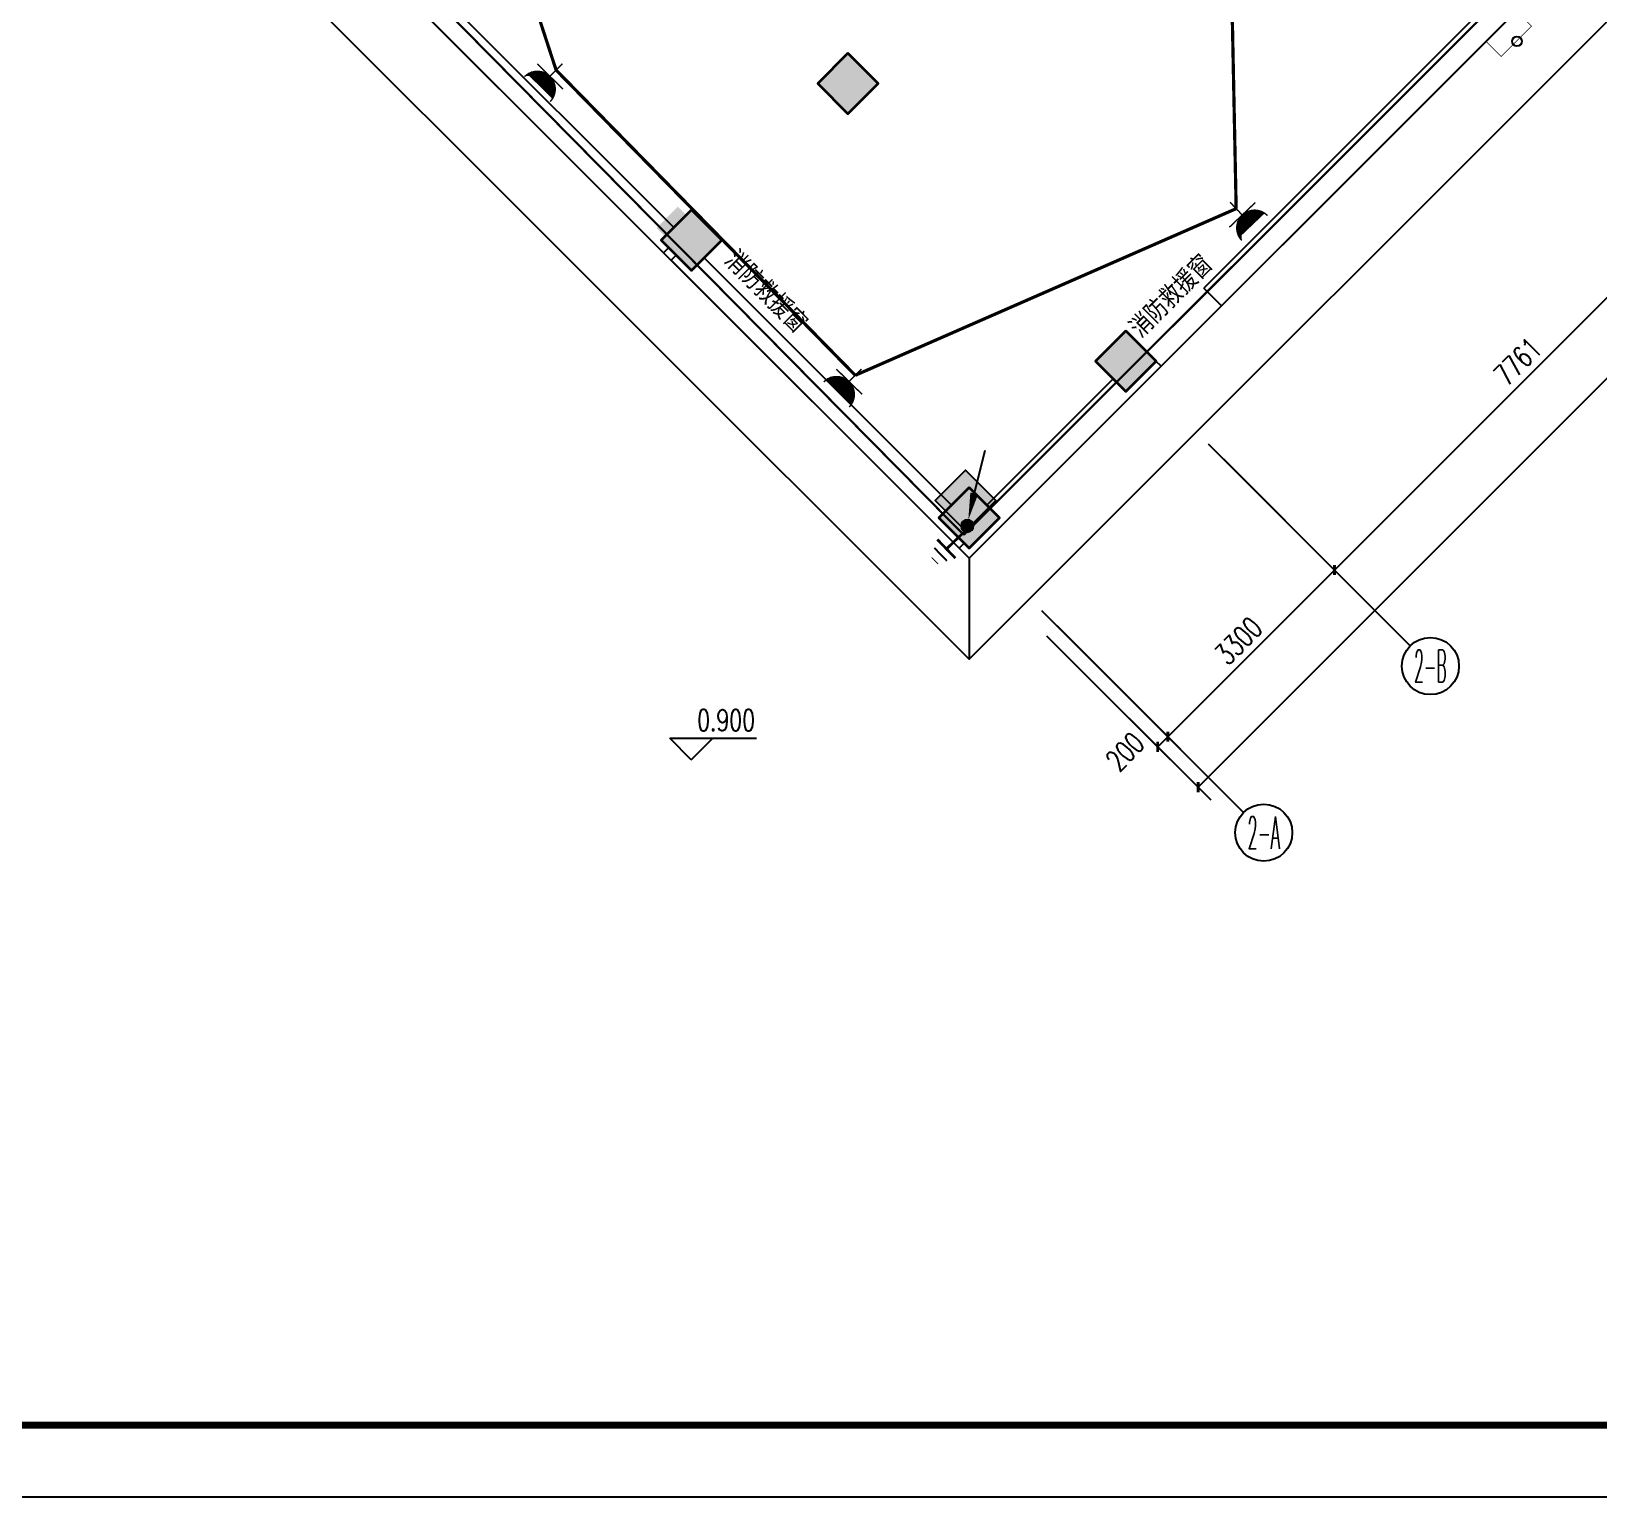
# Model space of a CAD drawing. Extents: x 815029915 to 815825525, y 579155098 to 579748855.
# Drawn here: x 815219189 to 815241124, y 579524220 to 579544739 of the extents above; entities that cross this region are included whole.
import ezdxf
from ezdxf.enums import TextEntityAlignment as Align

# ---------------------------------------------------------------- set-up
doc = ezdxf.new("R2010")
doc.units = 0
doc.header["$LTSCALE"] = 100
doc.header["$MEASUREMENT"] = 0
for name, color, linetype in [('AXIS', 3, 'Continuous'), ('AXIS_TEXT', 7, 'Continuous'), ('COLUMN', 9, 'Continuous'), ('DIM_ELEV', 3, 'Continuous'), ('DIM_IDEN', 3, 'Continuous'), ('E-TEXT-PLAN', 7, 'Continuous'), ('E-TEXT-PLAN-DER', 7, 'Continuous'), ('GROUND', 2, 'Continuous'), ('PUB_HATCH', 8, 'Continuous'), ('PUB_TEXT', 7, 'Continuous'), ('WALL', 9, 'Continuous'), ('ZG-图框层', 4, 'Continuous'), ('zm', 1, 'Continuous'), ('电-强电平面-线缆', 3, 'Continuous'), ('电-接地防雷-接地线', 132, 'Continuous'), ('设备-插座', 3, 'Continuous')]:
    doc.layers.add(name, color=color, linetype=linetype)
doc.layers.add('柱填充', color=9, linetype='Continuous', lineweight=18)
doc.layers.add('砼柱', color=2, linetype='Continuous', lineweight=35)
doc.styles.add('_TCH_AXIS', font='COMPLEX', dxfattribs={"bigfont": 'GBCBIG'})
doc.styles.add('_TCH_DIM', font='SIMPLEX', dxfattribs={"bigfont": 'GBCBIG'})
doc.styles.add('_TCH_DIM_T3', font='SIMPLEX', dxfattribs={"width": 0.705882, "bigfont": 'GBCBIG'})
doc.styles.add('COMPLEX', font='COMPLEX')
doc.styles.add('IDQSTYLE', font='txt.shx', dxfattribs={"width": 0.7, "bigfont": 'hztxt.shx'})
doc.styles.get("Standard").update_dxf_attribs({"font": 'gbenor.shx', "bigfont": 'gbcbig.shx'})
doc.styles.add('宋体-TK', font='', dxfattribs={"width": 0.8})
doc.styles.get('宋体-TK').set_extended_font_data('SimSun')
doc.linetypes.add('GDLine', pattern='A,1,-3,5.8,["|",Standard,S=4,R=-45,X=-1.407,Y=-0.7],-0.1,["|",Standard,S=4,R=-45,X=-1.407,Y=-0.7],-0.1,["|",Standard,S=4,R=-45,X=-1.407,Y=-0.7],-0.1,["|",Standard,S=4,R=-45,X=-1.407,Y=-0.7],-0.1,5.8,-3,1', length=20)
doc.dimstyles.new('_TCH_ARCH-100', dxfattribs={"dimscale": 100, "dimtxt": 2.975, "dimasz": 1, "dimexe": 2.5, "dimexo": 3, "dimgap": 1, "dimtad": 1, "dimdec": 0, "dimzin": 0, "dimdsep": 46, "dimtxsty": '_TCH_DIM_T3', "dimblk": 'ARCHTICK', "dimcen": 0.09, "dimclrt": 7, "dimazin": 2, "dimtfac": 1, "dimtdec": 0, "dimtix": 1, "dimtmove": 2, "dimatfit": 3, "dimfxl": 0, "dimtolj": 1, "dimtzin": 0, "dimarcsym": 0})

# ---------------------------------------------------------------- blocks, each defined once
blk = doc.blocks.new('HC001733659261')
at = {"layer": 'zm', "color": 0, "linetype": 'Continuous'}
for points, const_width in [([(-7.32, 0.68), (-7.32, -0.84)], 0.158), ([(-5.9, 1.55), (-5.9, -1.49)], 0.315), ([(0, 0), (-4.72, 0)], 0.45), ([(-4.56, 2.21), (-4.56, -2.14)], 0.45)]:
    blk.add_lwpolyline(points, dxfattribs=dict(at, const_width=const_width))
at = {"layer": 'AXIS', "color": 0, "width": 0.7}
blk.add_attdef('PSFHATT', (2, -2.14), '', height=2.5, dxfattribs=at)
blk = doc.blocks.new('*X92')
at = {"color": 0, "linetype": 'Continuous'}
for p, q in [((192.59, 446.72), (193.93, 448.06)), ((192.65, 447.21), (193.44, 448)), ((192.67, 446.38), (194.27, 447.98)), ((192.81, 446.1), (194.55, 447.84)), ((193.01, 445.87), (194.78, 447.64)), ((193.27, 445.7), (194.95, 447.39)), ((193.58, 445.59), (195.06, 447.07)), ((193.98, 445.57), (195.08, 446.67))]:
    blk.add_line(p, q, dxfattribs=at)
blk = doc.blocks.new('HC000754')
at = {"color": 0, "linetype": 'Continuous'}
blk.add_line((5.53, 5.47), (2.42, 2.3), dxfattribs=at)
blk.add_lwpolyline([(2.42, 2.3, 0.8, 0, 0), (0.47, 0.41, 0, 0, 0)], format="xyseb", dxfattribs=at)
blk.add_circle((0, 0), 0.625, dxfattribs=at)
at = {"color": 0, "linetype": 'Continuous', "xscale": 0.5, "yscale": 0.5, "zscale": 0.5}
blk.add_blockref('*X92', (-96.92, -223.41), dxfattribs=at)
at = {"layer": 'E-TEXT-PLAN-DER', "color": 0, "style": 'IDQSTYLE', "width": 0.7}
blk.add_attdef('PSFHATT', (7.53, -0.63), '', height=2.5, dxfattribs=at)
blk = doc.blocks.new('_FZH')
blk.add_lwpolyline([(-0.5, -0.5), (0.5, -0.5), (0.5, 0.5), (-0.5, 0.5)], close=True)
at = {"layer": 'PUB_HATCH'}
blk.add_solid([(-0.5, -0.5), (0.5, -0.5), (-0.5, 0.5), (0.5, 0.5)], dxfattribs=at)
blk = doc.blocks.new('*X51')
at = {"color": 0, "linetype": 'Continuous'}
for p, q in [((159.6, 156.77), (159.62, 156.79)), ((159.66, 156.55), (159.91, 156.79)), ((159.75, 156.35), (160.19, 156.79)), ((159.84, 156.17), (160.47, 156.79)), ((159.95, 155.99), (160.75, 156.79)), ((160.08, 155.83), (161.04, 156.79)), ((160.21, 155.68), (161.32, 156.79)), ((160.35, 155.55), (161.6, 156.79)), ((160.51, 155.42), (161.89, 156.79)), ((160.68, 155.3), (162.17, 156.79)), ((160.86, 155.2), (162.45, 156.79)), ((161.05, 155.11), (162.73, 156.79)), ((161.26, 155.03), (163.02, 156.79)), ((161.48, 154.98), (163.3, 156.79)), ((161.72, 154.93), (163.58, 156.79)), ((161.99, 154.92), (163.87, 156.79)), ((162.29, 154.93), (164.49, 157.14)), ((162.63, 155), (164.43, 156.79)), ((163.08, 155.16), (164.27, 156.35))]:
    blk.add_line(p, q, dxfattribs=at)
blk = doc.blocks.new('HC000134')
at = {"color": 0, "linetype": 'Continuous', "const_width": 0.2}
blk.add_lwpolyline([(-2.5, 5, 0.198912), (-1.77, 3.23, 0.198912), (0, 2.5, 0.198912), (1.77, 3.23, 0.198912), (2.5, 5)], format="xyb", dxfattribs=at)
for points in [[(-2.42, 4.38), (2.42, 4.38)], [(-2.55, 2.48), (2.48, 2.48)], [(0, 2.5), (0, 0)]]:
    blk.add_lwpolyline(points, dxfattribs=at)
at = {"color": 0, "linetype": 'Continuous'}
blk.add_blockref('*X51', (-162.01, -152.42), dxfattribs=at)
at = {"color": 0, "style": 'IDQSTYLE', "width": 0.7}
blk.add_attdef('PSFHATT', (4.5, 0), '', height=2.5, dxfattribs=at)
blk = doc.blocks.new('_AXISO')
blk.add_circle((0, 0), 0.5)
at = {"layer": 'AXIS_TEXT', "style": 'COMPLEX', "width": 1.041667}
blk.add_attdef('A', text='', height=0.56, dxfattribs=at).set_placement((-0.25, -0.28), (0.25, -0.28), align=Align.FIT)
blk = doc.blocks.new('_ArchTick')
at = {"color": 0, "linetype": 'ByBlock', "const_width": 0.4}
blk.add_lwpolyline([(-0.5, -0.5), (0.5, 0.5)], dxfattribs=at)
blk = doc.blocks.new('*D183')
at = {"layer": 'AXIS', "color": 0, "lineweight": -2, "transparency": 16777216}
for p, q in [((815248327, 579551196), (815250625, 579548898)), ((815235528, 579534155), (815250448, 579549075)), ((815233407, 579536276), (815235705, 579533978))]:
    blk.add_line(p, q, dxfattribs=at)
at = {"layer": 'Defpoints', "color": 0, "transparency": 16777216}
for p in [(815248115, 579551408), (815250448, 579549075), (815233195, 579536488)]:
    blk.add_point(p, dxfattribs=at)
at = {"layer": 'AXIS', "color": 0, "lineweight": -2, "transparency": 16777216, "xscale": 100, "yscale": 100, "zscale": 100}
for p, rotation in [((815250448, 579549075), 44.99999999977111), ((815235528, 579534155), 224.9999999997711)]:
    blk.add_blockref('_ArchTick', p, dxfattribs=dict(at, rotation=rotation))
at = {"layer": 'AXIS', "color": 7, "transparency": 16777216, "insert": (815242812, 579541790), "char_height": 297.5, "attachment_point": 5, "rotation": 45, "style": '_TCH_DIM_T3'}
blk.add_mtext('\\A1;21100', dxfattribs=at)
blk = doc.blocks.new('*D184')
at = {"layer": 'AXIS', "color": 0, "lineweight": -2, "transparency": 16777216}
for p, q in [((815233548, 579536417), (815235281, 579534685)), ((815233407, 579536276), (815235139, 579534544)), ((815234962, 579534720), (815235104, 579534862))]:
    blk.add_line(p, q, dxfattribs=at)
at = {"layer": 'Defpoints', "color": 0, "transparency": 16777216}
for p in [(815233336, 579536629), (815233195, 579536488), (815235104, 579534862)]:
    blk.add_point(p, dxfattribs=at)
at = {"layer": 'AXIS', "color": 0, "lineweight": -2, "transparency": 16777216, "xscale": 100, "yscale": 100, "zscale": 100}
for p, rotation in [((815234962, 579534720), 225), ((815235104, 579534862), 45)]:
    blk.add_blockref('_ArchTick', p, dxfattribs=dict(at, rotation=rotation))
at = {"layer": 'AXIS', "color": 7, "transparency": 16777216, "insert": (815234506, 579534653), "char_height": 297.5, "attachment_point": 5, "rotation": 45, "style": '_TCH_DIM_T3'}
blk.add_mtext('\\A1;200', dxfattribs=at)
blk = doc.blocks.new('*D185')
at = {"layer": 'AXIS', "color": 0, "lineweight": -2, "transparency": 16777216}
for p, q in [((815235882, 579538751), (815237614, 579537018)), ((815235104, 579534862), (815237437, 579537195)), ((815233548, 579536417), (815235281, 579534685))]:
    blk.add_line(p, q, dxfattribs=at)
at = {"layer": 'Defpoints', "color": 0, "transparency": 16777216}
for p in [(815235670, 579538963), (815237437, 579537195), (815233336, 579536629)]:
    blk.add_point(p, dxfattribs=at)
at = {"layer": 'AXIS', "color": 0, "lineweight": -2, "transparency": 16777216, "xscale": 100, "yscale": 100, "zscale": 100}
for p, rotation in [((815237437, 579537195), 45), ((815235104, 579534862), 225)]:
    blk.add_blockref('_ArchTick', p, dxfattribs=dict(at, rotation=rotation))
at = {"layer": 'AXIS', "color": 7, "transparency": 16777216, "insert": (815236095, 579536204), "char_height": 297.5, "attachment_point": 5, "rotation": 45, "style": '_TCH_DIM_T3'}
blk.add_mtext('\\A1;3300', dxfattribs=at)
blk = doc.blocks.new('*D186')
at = {"layer": 'AXIS', "color": 0, "lineweight": -2, "transparency": 16777216}
for p, q in [((815241370, 579544239), (815243102, 579542506)), ((815237437, 579537195), (815242925, 579542683)), ((815235882, 579538751), (815237614, 579537018))]:
    blk.add_line(p, q, dxfattribs=at)
at = {"layer": 'Defpoints', "color": 0, "transparency": 16777216}
for p in [(815241157, 579544451), (815242925, 579542683), (815235670, 579538963)]:
    blk.add_point(p, dxfattribs=at)
at = {"layer": 'AXIS', "color": 0, "lineweight": -2, "transparency": 16777216, "xscale": 100, "yscale": 100, "zscale": 100}
for p, rotation in [((815242925, 579542683), 44.99999999937771), ((815237437, 579537195), 224.9999999993777)]:
    blk.add_blockref('_ArchTick', p, dxfattribs=dict(at, rotation=rotation))
at = {"layer": 'AXIS', "color": 7, "transparency": 16777216, "insert": (815240005, 579540115), "char_height": 297.5, "attachment_point": 5, "rotation": 45, "style": '_TCH_DIM_T3'}
blk.add_mtext('\\A1;7761', dxfattribs=at)
blk = doc.blocks.new('ll')
at = {"layer": 'ZG-图框层'}
blk.add_lwpolyline([(815136770, 579524220), (815255670, 579524220), (815255670, 579608320), (815136770, 579608320)], close=True, dxfattribs=at)

msp = doc.modelspace()

# ---------------------------------------------------------------- hatches: boundary and pattern name
at = {"layer": 'PUB_HATCH'}
msp.add_hatch(color=256, dxfattribs=at).paths.add_polyline_path([(815227944.1, 579541986.6), (815228241.1, 579541689.7), (815228538, 579541986.6), (815228241.1, 579542283.6)], flags=17)
at = {"layer": '柱填充', "lineweight": 18}
for points in [[(815230625.4, 579544432.2), (815230201.1, 579544008), (815230625.4, 579543583.7), (815231049.7, 579544008)], [(815228433.4, 579542240.2), (815228009.1, 579541815.9), (815228433.4, 579541391.7), (815228857.6, 579541815.9)], [(815234514.5, 579540543.1), (815234090.2, 579540118.9), (815234514.5, 579539694.6), (815234938.8, 579540118.9)], [(815232322.5, 579538351.1), (815231898.2, 579537926.8), (815232322.5, 579537502.6), (815232746.7, 579537926.8)]]:
    msp.add_hatch(color=250, dxfattribs=at).paths.add_polyline_path(points)

# ---------------------------------------------------------------- linework, layer by layer
for p, q in [((815223553.4, 579546129.3), (815232321.6, 579537361.2)), ((815232321.6, 579537361.2), (815241089.7, 579546129.3))]:
    msp.add_line(p, q)
at = {"const_width": 10}
msp.add_lwpolyline([(815239984.4, 579545024), (815240196.5, 579544811.8), (815239772.2, 579544387.6), (815239560.1, 579544599.7)], dxfattribs=at)
at = {"layer": 'AXIS'}
for p, q in [((815235669.5, 579538962.9), (815238498, 579536134.5)), ((815233336.1, 579536629.5), (815236164.5, 579533801))]:
    msp.add_line(p, q, dxfattribs=at)
at = {"layer": 'COLUMN'}
for points in [[(815230625.4, 579543583.7), (815231049.7, 579544008), (815230625.4, 579544432.2), (815230201.1, 579544008)], [(815228433.4, 579541391.7), (815228857.6, 579541815.9), (815228433.4, 579542240.2), (815228009.1, 579541815.9)], [(815234514.3, 579539694.4), (815234938.5, 579540118.6), (815234514.3, 579540542.9), (815234090, 579540118.6)], [(815232322.5, 579537502.6), (815232746.7, 579537926.8), (815232322.5, 579538351.1), (815231898.2, 579537926.8)]]:
    msp.add_lwpolyline(points, close=True, dxfattribs=at)
at = {"layer": 'DIM_ELEV'}
for p, q in [((815228431.4, 579534539.3), (815228131.4, 579534839.3)), ((815228131.4, 579534839.3), (815229342.6, 579534839.3)), ((815228431.4, 579534539.3), (815228731.4, 579534839.3))]:
    msp.add_line(p, q, dxfattribs=at)
at = {"layer": 'DIM_IDEN'}
msp.add_circle((815239993.3, 579544599.7), 68.5, dxfattribs=at)
at = {"layer": 'GROUND'}
msp.add_line((815232321.6, 579537361.2), (815232321.6, 579535946.9), dxfattribs=at)
for points in [[(815205298.1, 579563610.1), (815205298.1, 579567637.3), (815224472.7, 579548462.7), (815222139.2, 579546129.3), (815232321.6, 579535946.9), (815242503.9, 579546129.3), (815238473.4, 579550159.8), (815244625.2, 579556311.6), (815218108.7, 579582828.1), (815214502.5, 579579221.9), (815206514.2, 579587210.1), (815205298.1, 579587210.1), (815205298.1, 579588710.1), (815189998.1, 579588710.1), (815189998.1, 579589610.1), (815181598.1, 579589610.1), (815181598.1, 579582710.1), (815177998.1, 579582710.1)], [(815204298.1, 579563610.1), (815204298.1, 579570051.5), (815225886.9, 579548462.7), (815223553.4, 579546129.3), (815232321.6, 579537361.2), (815241089.7, 579546129.3), (815237059.2, 579550159.8), (815243211, 579556311.6), (815218108.7, 579581413.9), (815214502.5, 579577807.7), (815206100, 579586210.1), (815204298.1, 579586210.1), (815204298.1, 579587710.1), (815188998.1, 579587710.1), (815188998.1, 579588610.1), (815182598.1, 579588610.1), (815182598.1, 579581710.1), (815176998.1, 579581710.1)]]:
    msp.add_lwpolyline(points, dxfattribs=at)
at = {"layer": 'WALL'}
for p, q in [((815228043.6, 579541639.2), (815223553.4, 579546129.3)), ((815228185.4, 579541992.3), (815224048.4, 579546129.3)), ((815241089.7, 579546129.3), (815235857.3, 579540896.9)), ((815240347.7, 579545882.2), (815235609.8, 579541144.4)), ((815228043.6, 579541639.2), (815228114.7, 579541710.3)), ((815228149.6, 579541533.1), (815228220.8, 579541604.3)), ((815232180.1, 579537502.6), (815228149.6, 579541533.1)), ((815232074.5, 579538103.2), (815228609.7, 579541568)), ((815235008.8, 579540048.4), (815232321.6, 579537361.2)), ((815234337, 579539871.6), (815232569.5, 579538104.1)), ((815232180.1, 579537502.6), (815232251.3, 579537573.7))]:
    msp.add_line(p, q, dxfattribs=at)
for points in [[(815235857.3, 579540896.9), (815235609.8, 579541144.4)], [(815235008.8, 579540048.4), (815234938.5, 579540118.6)]]:
    msp.add_lwpolyline(points, dxfattribs=at)
at = {"layer": 'ZG-图框层', "const_width": 100}
msp.add_lwpolyline([(815139270.1, 579525220), (815254670.1, 579525220), (815254670.1, 579607320), (815139270.1, 579607320)], close=True, dxfattribs=at)
at = {"layer": '电-强电平面-线缆', "color": 1, "linetype": 'Continuous', "const_width": 45}
for points in [[(815235908.9, 579549767.2), (815236061.2, 579542256.1)], [(815225522, 579547307.9), (815226537.8, 579544197)], [(815226537.8, 579544197), (815230726.9, 579539922.3)], [(815230726.9, 579539922.3), (815236061.2, 579542256.1)]]:
    msp.add_lwpolyline(points, dxfattribs=at)
at = {"layer": '电-接地防雷-接地线', "linetype": 'GDLine', "ltscale": 0.5, "const_width": 30}
for points in [[(815223742.5, 579546295.8), (815232246.9, 579537687.2)], [(815232246.9, 579537687.2), (815240793.3, 579546229.1)]]:
    msp.add_lwpolyline(points, dxfattribs=at)
at = {"layer": '砼柱', "color": 3, "lineweight": 35}
for points in [[(815230625.4, 579544432.2), (815230201.1, 579544008), (815230625.4, 579543583.7), (815231049.7, 579544008)], [(815228433.4, 579542240.2), (815228009.1, 579541815.9), (815228433.4, 579541391.7), (815228857.6, 579541815.9)], [(815234514.5, 579540543.1), (815234090.2, 579540118.9), (815234514.5, 579539694.6), (815234938.8, 579540118.9)], [(815232322.5, 579538351.1), (815231898.2, 579537926.8), (815232322.5, 579537502.6), (815232746.7, 579537926.8)]]:
    msp.add_lwpolyline(points, close=True, dxfattribs=at)

# ---------------------------------------------------------------- block references
at = {"layer": 'AXIS'}
ref = msp.add_blockref('_AXISO', (815238780.8, 579535851.6), dxfattribs=dict(at, xscale=800, yscale=800, zscale=800))
ref.add_attrib('A', '2-B', dxfattribs={"color": 7, "height": 452.55, "style": '_TCH_AXIS', "width": 0.333333}).set_placement((815238554.5, 579535625.4), (815239007.1, 579535625.4), align=Align.FIT)
ref = msp.add_blockref('_AXISO', (815236447.4, 579533518.2), dxfattribs=dict(at, xscale=800, yscale=800, zscale=800))
ref.add_attrib('A', '2-A', dxfattribs={"color": 7, "height": 452.55, "style": '_TCH_AXIS', "width": 0.328125}).set_placement((815236221.1, 579533291.9), (815236673.6, 579533291.9), align=Align.FIT)
at = {"layer": 'COLUMN', "xscale": 600.0000000995622, "yscale": 600.0000000995622, "zscale": 600.0000000995622, "rotation": 44.99999999195055}
msp.add_blockref('_FZH', (815232271.6, 579538168.3), dxfattribs=at)
at = {"layer": 'E-TEXT-PLAN', "color": 4}
for name, p, xscale, yscale, zscale, rotation in [('HC000754', (815232295.7, 579537813.6), -139.4374157009274, 139.4374157009274, 139.4374157009274, 301.4782042742552), ('HC001733659261', (815232279.2, 579537755.7), 83.66244942060317, 83.66244942060317, 83.66244942060317, 43.96963528275096)]:
    msp.add_blockref(name, p, dxfattribs=dict(at, xscale=xscale, yscale=yscale, zscale=zscale, rotation=rotation))
at = {"layer": 'zm', "color": 1}
msp.add_blockref('ll', (0, 0), dxfattribs=at)
at = {"layer": '设备-插座'}
for p, xscale, yscale, zscale, rotation in [((815226625.2, 579544286.3), 99.99999999999999, 99.99999999999999, 99.99999999999999, 135.5822019204434), ((815235975, 579542346.6), 99.99999999999996, 99.99999999999996, 99.99999999999996, 223.590407408396), ((815230814.3, 579540011.6), 99.99999999999999, 99.99999999999999, 99.99999999999999, 135.5822019204434)]:
    msp.add_blockref('HC000134', p, dxfattribs=dict(at, xscale=xscale, yscale=yscale, zscale=zscale, rotation=rotation))

# ---------------------------------------------------------------- texts
at = {"layer": 'DIM_ELEV', "color": 7, "style": '_TCH_DIM', "width": 0.705882}
msp.add_text('0.900', height=297.5, dxfattribs=at).set_placement((815228512.6, 579534944.3))
at = {"layer": 'PUB_TEXT', "style": '宋体-TK', "width": 0.8}
for rotation, p in [(315, (815228884.5, 579541520.8)), (45, (815234723.2, 579540438.8))]:
    msp.add_text('消防救援窗', height=264.35, rotation=rotation, dxfattribs=at).set_placement(p)

# ---------------------------------------------------------------- dimensions: what is measured, and where the dimension line sits
at = {"layer": 'AXIS'}
for p1, p2, distance, picture, middle in [((815233194.7, 579536488), (815248114.6, 579551408), -3300, '*D183', (815242812.2, 579541790.5)), ((815235669.5, 579538962.9), (815241157.4, 579544450.8), -2500, '*D186', (815240005.4, 579540115)), ((815233336.1, 579536629.5), (815235669.5, 579538962.9), -2500, '*D185', (815236094.7, 579536204.3))]:
    dim = msp.add_aligned_dim(p1=p1, p2=p2, distance=distance, dimstyle='_TCH_ARCH-100', dxfattribs=at)
    dim.commit()
    dim.dimension.update_dxf_attribs({"geometry": picture, "text_midpoint": middle})
dim = msp.add_linear_dim(base=(815235103.9, 579534861.7), p1=(815233194.7, 579536488), p2=(815233336.1, 579536629.5), angle=45, dimstyle='_TCH_ARCH-100', dxfattribs=at)
dim.commit()
dim.dimension.update_dxf_attribs({"geometry": '*D184', "text_midpoint": (815234506.4, 579534653.1), "dimtype": 161})

doc.saveas('drawing.dxf')
